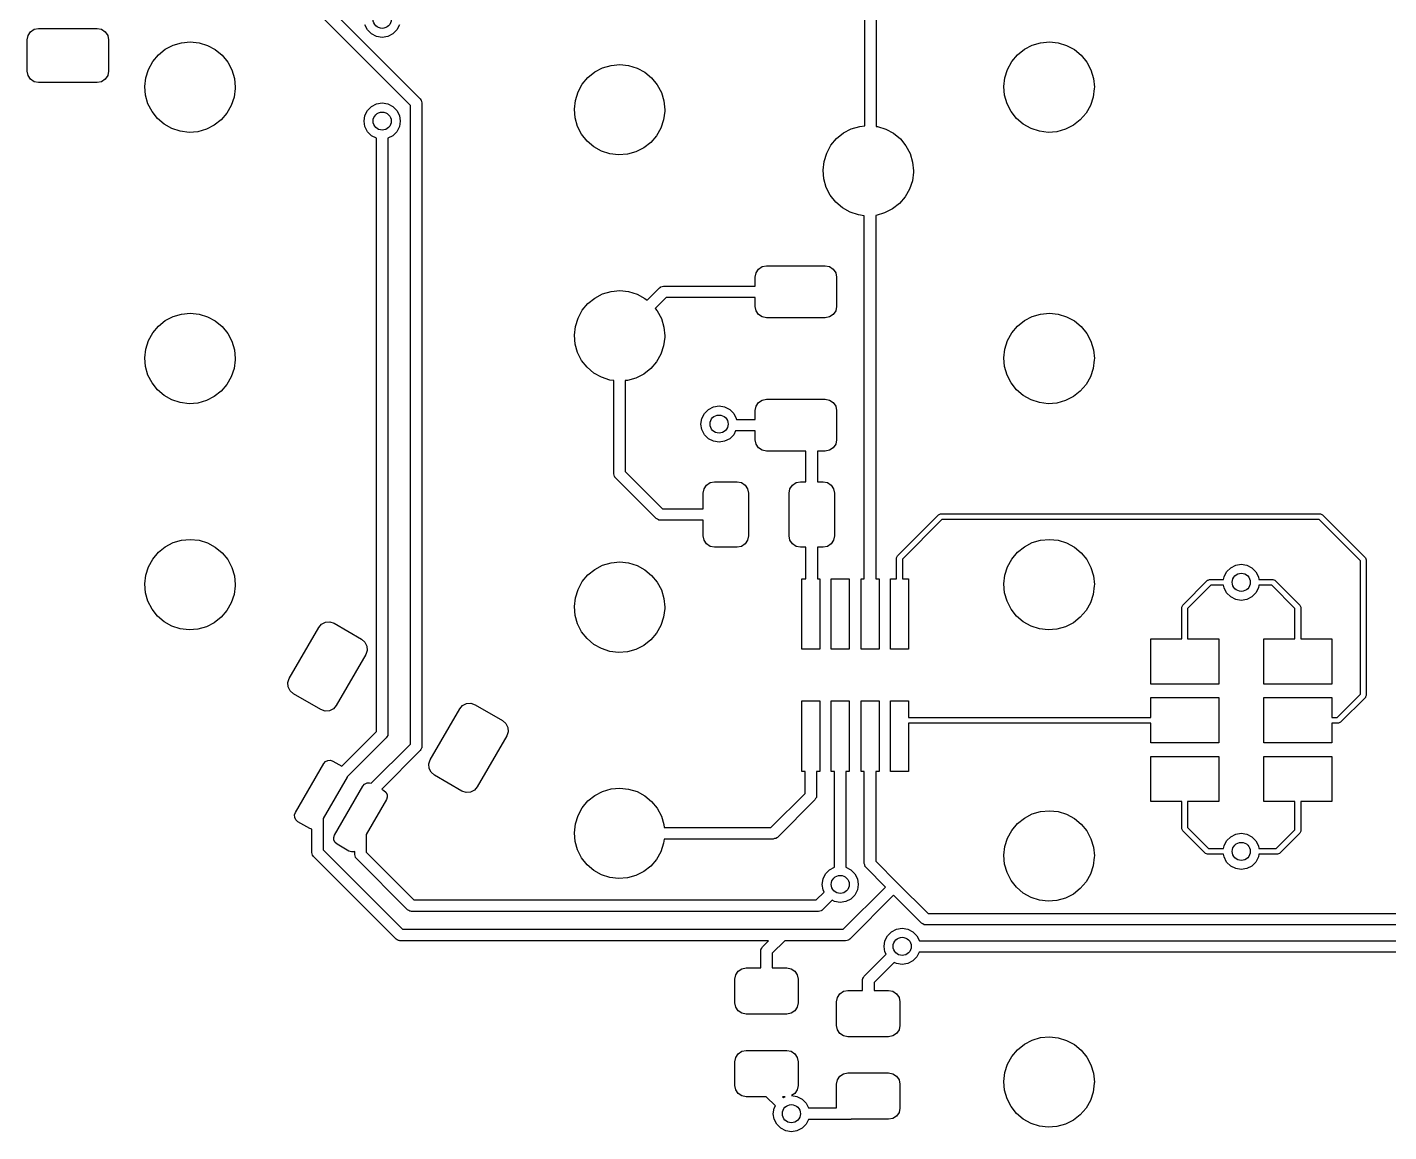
# Model space of a CAD drawing. Extents: x 4.53 to 6.58, y -4.04 to -1.97.
# Drawn here: x 4.622 to 5.808, y -4.039 to -3.078 of the extents above; entities that cross this region are included whole.
import ezdxf

# ---------------------------------------------------------------- set-up
doc = ezdxf.new("R2010")
doc.units = 0
doc.header["$MEASUREMENT"] = 0
doc.layers.add('BLACK', color=7, linetype='CONTINUOUS')

msp = doc.modelspace()

# ---------------------------------------------------------------- linework, layer by layer
at = {"layer": 'BLACK', "linetype": 'CONTINUOUS'}
for p, q in [((5.3513, -3.16369), (5.3513, -2.98327)), ((5.3613, -2.98327), (5.3613, -3.16409)), ((4.88206, -3.05806), (4.96417, -3.14017)), ((4.95563, -3.14577), (4.87499, -3.06513)), ((4.6228, -3.08482), (4.62493, -3.08162)), ((4.62493, -3.08162), (4.62812, -3.07949)), ((4.62812, -3.07949), (4.63189, -3.07874)), ((4.63189, -3.07874), (4.68307, -3.07874)), ((4.68307, -3.07874), (4.68684, -3.07949)), ((4.68684, -3.07949), (4.69003, -3.08162)), ((4.69003, -3.08162), (4.69216, -3.08482)), ((4.91836, -3.08012), (4.91613, -3.07573)), ((4.92185, -3.08361), (4.91836, -3.08012)), ((4.94384, -3.08012), (4.94036, -3.08361)), ((4.94608, -3.07573), (4.94384, -3.08012)), ((4.62205, -3.08858), (4.6228, -3.08482)), ((4.62205, -3.11614), (4.62205, -3.08858)), ((4.69216, -3.08482), (4.69291, -3.08858)), ((4.69291, -3.08858), (4.69291, -3.11614)), ((4.74222, -3.09698), (4.74903, -3.09342)), ((4.74903, -3.09342), (4.7564, -3.09125)), ((4.7564, -3.09125), (4.76405, -3.09055)), ((4.76405, -3.09055), (4.7717, -3.09136)), ((4.7717, -3.09136), (4.77904, -3.09363)), ((4.77904, -3.09363), (4.7858, -3.09728)), ((4.92624, -3.08584), (4.92185, -3.08361)), ((4.9311, -3.08661), (4.92624, -3.08584)), ((4.93597, -3.08584), (4.9311, -3.08661)), ((4.94036, -3.08361), (4.93597, -3.08584)), ((5.49025, -3.09698), (5.49706, -3.09342)), ((5.49706, -3.09342), (5.50443, -3.09125)), ((5.50443, -3.09125), (5.51209, -3.09055)), ((5.51209, -3.09055), (5.51973, -3.09136)), ((5.51973, -3.09136), (5.52707, -3.09363)), ((5.52707, -3.09363), (5.53383, -3.09728)), ((4.73129, -3.10768), (4.73623, -3.10179)), ((4.73623, -3.10179), (4.74222, -3.09698)), ((4.7858, -3.09728), (4.79172, -3.10218)), ((4.79172, -3.10218), (4.79657, -3.10813)), ((5.47933, -3.10768), (5.48427, -3.10179)), ((5.48427, -3.10179), (5.49025, -3.09698)), ((5.53383, -3.09728), (5.53975, -3.10218)), ((5.53975, -3.10218), (5.5446, -3.10813)), ((4.6228, -3.11991), (4.62205, -3.11614)), ((4.69291, -3.11614), (4.69216, -3.11991)), ((4.72527, -3.12174), (4.72759, -3.11441)), ((4.72759, -3.11441), (4.73129, -3.10768)), ((4.79657, -3.10813), (4.80018, -3.11492)), ((4.80018, -3.11492), (4.8024, -3.12227)), ((5.11025, -3.12148), (5.11624, -3.11666)), ((5.11624, -3.11666), (5.12305, -3.1131)), ((5.12305, -3.1131), (5.13042, -3.11093)), ((5.13042, -3.11093), (5.13807, -3.11024)), ((5.13807, -3.11024), (5.14571, -3.11104)), ((5.14571, -3.11104), (5.15305, -3.11331)), ((5.15305, -3.11331), (5.15981, -3.11697)), ((5.15981, -3.11697), (5.16573, -3.12186)), ((5.4733, -3.12174), (5.47562, -3.11441)), ((5.47562, -3.11441), (5.47933, -3.10768)), ((5.5446, -3.10813), (5.54821, -3.11492)), ((5.54821, -3.11492), (5.55043, -3.12227)), ((4.62493, -3.1231), (4.6228, -3.11991)), ((4.62812, -3.12524), (4.62493, -3.1231)), ((4.63189, -3.12598), (4.62812, -3.12524)), ((4.68307, -3.12598), (4.63189, -3.12598)), ((4.68684, -3.12524), (4.68307, -3.12598)), ((4.69003, -3.1231), (4.68684, -3.12524)), ((4.69216, -3.11991), (4.69003, -3.1231)), ((4.72441, -3.12937), (4.72527, -3.12174)), ((4.72506, -3.13703), (4.72441, -3.12937)), ((4.8024, -3.12227), (4.80315, -3.12992)), ((5.10161, -3.1341), (5.10531, -3.12736)), ((5.10531, -3.12736), (5.11025, -3.12148)), ((5.16573, -3.12186), (5.17059, -3.12782)), ((5.17059, -3.12782), (5.17419, -3.1346)), ((5.47244, -3.12937), (5.4733, -3.12174)), ((5.47309, -3.13703), (5.47244, -3.12937)), ((5.55043, -3.12227), (5.55118, -3.12992)), ((4.72717, -3.14441), (4.72506, -3.13703)), ((4.80217, -3.13864), (4.79975, -3.14593)), ((4.80313, -3.13102), (4.80217, -3.13864)), ((4.80315, -3.12992), (4.80313, -3.13102)), ((4.96417, -3.14017), (4.9647, -3.14088)), ((4.9647, -3.14088), (4.96484, -3.141)), ((4.96484, -3.141), (4.96487, -3.14111)), ((4.96487, -3.14111), (4.96502, -3.14132)), ((4.96502, -3.14132), (4.96528, -3.14252)), ((5.09843, -3.14906), (5.09929, -3.14142)), ((5.09929, -3.14142), (5.10161, -3.1341)), ((5.17419, -3.1346), (5.17642, -3.14196)), ((5.47521, -3.14441), (5.47309, -3.13703)), ((5.5502, -3.13864), (5.54778, -3.14593)), ((5.55117, -3.13102), (5.5502, -3.13864)), ((5.55118, -3.12992), (5.55117, -3.13102)), ((4.73069, -3.15125), (4.72717, -3.14441)), ((4.73546, -3.15727), (4.73069, -3.15125)), ((4.79595, -3.15262), (4.79093, -3.15843)), ((4.79975, -3.14593), (4.79595, -3.15262)), ((4.91613, -3.15458), (4.91836, -3.15019)), ((4.91836, -3.15019), (4.92185, -3.14671)), ((4.92185, -3.14671), (4.92624, -3.14447)), ((4.92624, -3.14447), (4.9311, -3.1437)), ((4.9311, -3.1437), (4.93597, -3.14447)), ((4.93597, -3.14447), (4.94036, -3.14671)), ((4.94036, -3.14671), (4.94384, -3.15019)), ((4.94384, -3.15019), (4.94608, -3.15458)), ((4.95563, -3.70194), (4.95563, -3.14577)), ((4.96528, -3.14252), (4.96563, -3.1437)), ((4.96563, -3.1437), (4.96563, -3.70401)), ((5.09907, -3.15671), (5.09843, -3.14906)), ((5.17715, -3.15071), (5.17619, -3.15833)), ((5.17642, -3.14196), (5.17717, -3.14961)), ((5.17717, -3.14961), (5.17715, -3.15071)), ((5.47872, -3.15125), (5.47521, -3.14441)), ((5.48349, -3.15727), (5.47872, -3.15125)), ((5.54398, -3.15262), (5.53896, -3.15843)), ((5.54778, -3.14593), (5.54398, -3.15262)), ((4.74131, -3.16225), (4.73546, -3.15727)), ((4.74802, -3.166), (4.74131, -3.16225)), ((4.78488, -3.16316), (4.77802, -3.16663)), ((4.79093, -3.15843), (4.78488, -3.16316)), ((4.91535, -3.15945), (4.91613, -3.15458)), ((4.91613, -3.16432), (4.91535, -3.15945)), ((4.91836, -3.16871), (4.91613, -3.16432)), ((4.94608, -3.16432), (4.94384, -3.16871)), ((4.94608, -3.15458), (4.94685, -3.15945)), ((4.94685, -3.15945), (4.94608, -3.16432)), ((5.10119, -3.1641), (5.09907, -3.15671)), ((5.1047, -3.17093), (5.10119, -3.1641)), ((5.17619, -3.15833), (5.17376, -3.16562)), ((5.33958, -3.16625), (5.34695, -3.16408)), ((5.34695, -3.16408), (5.3513, -3.16369)), ((5.3613, -3.16409), (5.36225, -3.16419)), ((5.36225, -3.16419), (5.36959, -3.16646)), ((5.48934, -3.16225), (5.48349, -3.15727)), ((5.49605, -3.166), (5.48934, -3.16225)), ((5.53291, -3.16316), (5.52605, -3.16663)), ((5.53896, -3.15843), (5.53291, -3.16316)), ((4.75533, -3.16837), (4.74802, -3.166)), ((4.76296, -3.16928), (4.75533, -3.16837)), ((4.77062, -3.16869), (4.76296, -3.16928)), ((4.77802, -3.16663), (4.77062, -3.16869)), ((4.92185, -3.17219), (4.91836, -3.16871)), ((4.9261, -3.17436), (4.92185, -3.17219)), ((4.9261, -3.69092), (4.9261, -3.17436)), ((4.94036, -3.17219), (4.9361, -3.17436)), ((4.9361, -3.17436), (4.9361, -3.69299)), ((4.94384, -3.16871), (4.94036, -3.17219)), ((5.10947, -3.17696), (5.1047, -3.17093)), ((5.11533, -3.18193), (5.10947, -3.17696)), ((5.16997, -3.1723), (5.16495, -3.17812)), ((5.17376, -3.16562), (5.16997, -3.1723)), ((5.32185, -3.18051), (5.32678, -3.17463)), ((5.32678, -3.17463), (5.33277, -3.16981)), ((5.33277, -3.16981), (5.33958, -3.16625)), ((5.36959, -3.16646), (5.37635, -3.17012)), ((5.37635, -3.17012), (5.38227, -3.17501)), ((5.38227, -3.17501), (5.38712, -3.18097)), ((5.50336, -3.16837), (5.49605, -3.166)), ((5.51099, -3.16928), (5.50336, -3.16837)), ((5.51865, -3.16869), (5.51099, -3.16928)), ((5.52605, -3.16663), (5.51865, -3.16869)), ((5.12203, -3.18568), (5.11533, -3.18193)), ((5.12934, -3.18806), (5.12203, -3.18568)), ((5.13697, -3.18897), (5.12934, -3.18806)), ((5.14463, -3.18838), (5.13697, -3.18897)), ((5.15203, -3.18631), (5.14463, -3.18838)), ((5.15889, -3.18285), (5.15203, -3.18631)), ((5.16495, -3.17812), (5.15889, -3.18285)), ((5.31582, -3.19457), (5.31814, -3.18725)), ((5.31814, -3.18725), (5.32185, -3.18051)), ((5.38712, -3.18097), (5.39073, -3.18775)), ((5.39073, -3.18775), (5.39295, -3.19511)), ((5.31496, -3.20221), (5.31582, -3.19457)), ((5.39295, -3.19511), (5.3937, -3.20276)), ((5.31561, -3.20986), (5.31496, -3.20221)), ((5.31773, -3.21725), (5.31561, -3.20986)), ((5.39272, -3.21148), (5.3903, -3.21877)), ((5.39369, -3.20386), (5.39272, -3.21148)), ((5.3937, -3.20276), (5.39369, -3.20386)), ((5.32124, -3.22408), (5.31773, -3.21725)), ((5.32601, -3.2301), (5.32124, -3.22408)), ((5.3903, -3.21877), (5.3865, -3.22545)), ((5.33186, -3.23508), (5.32601, -3.2301)), ((5.33857, -3.23883), (5.33186, -3.23508)), ((5.37543, -3.236), (5.36857, -3.23946)), ((5.38148, -3.23127), (5.37543, -3.236)), ((5.3865, -3.22545), (5.38148, -3.23127)), ((5.34588, -3.24121), (5.33857, -3.23883)), ((5.35091, -3.24181), (5.34588, -3.24121)), ((5.35091, -3.55787), (5.35091, -3.24181)), ((5.36117, -3.24153), (5.36091, -3.24155)), ((5.36091, -3.24155), (5.36091, -3.55787)), ((5.36857, -3.23946), (5.36117, -3.24153)), ((5.25591, -3.29528), (5.25665, -3.29151)), ((5.25591, -3.30307), (5.25591, -3.29528)), ((5.25665, -3.29151), (5.25879, -3.28832)), ((5.25879, -3.28832), (5.26198, -3.28618)), ((5.26198, -3.28618), (5.26575, -3.28543)), ((5.26575, -3.28543), (5.31693, -3.28543)), ((5.31693, -3.28543), (5.3207, -3.28618)), ((5.3207, -3.28618), (5.32389, -3.28832)), ((5.32389, -3.28832), (5.32602, -3.29151)), ((5.32602, -3.29151), (5.32677, -3.29528)), ((5.32677, -3.29528), (5.32677, -3.32087)), ((5.13042, -3.30778), (5.13807, -3.30709)), ((5.13807, -3.30709), (5.14571, -3.30789)), ((5.16176, -3.31543), (5.17265, -3.30454)), ((5.17265, -3.30454), (5.17336, -3.304)), ((5.17336, -3.304), (5.17348, -3.30386)), ((5.17348, -3.30386), (5.17359, -3.30383)), ((5.17359, -3.30383), (5.1738, -3.30368)), ((5.1738, -3.30368), (5.175, -3.30342)), ((5.175, -3.30342), (5.17618, -3.30307)), ((5.17618, -3.30307), (5.25591, -3.30307)), ((5.10531, -3.32421), (5.11025, -3.31833)), ((5.11025, -3.31833), (5.11624, -3.31351)), ((5.11624, -3.31351), (5.12305, -3.30995)), ((5.12305, -3.30995), (5.13042, -3.30778)), ((5.14571, -3.30789), (5.15305, -3.31016)), ((5.15305, -3.31016), (5.15981, -3.31382)), ((5.15981, -3.31382), (5.16176, -3.31543)), ((5.17825, -3.31307), (5.16882, -3.3225)), ((5.25591, -3.31307), (5.17825, -3.31307)), ((5.25591, -3.32087), (5.25591, -3.31307)), ((4.74222, -3.3332), (4.74903, -3.32964)), ((4.74903, -3.32964), (4.7564, -3.32747)), ((4.7564, -3.32747), (4.76405, -3.32677)), ((4.76405, -3.32677), (4.7717, -3.32758)), ((4.7717, -3.32758), (4.77904, -3.32985)), ((4.77904, -3.32985), (4.7858, -3.3335)), ((5.09929, -3.33827), (5.10161, -3.33095)), ((5.10161, -3.33095), (5.10531, -3.32421)), ((5.16882, -3.3225), (5.17059, -3.32467)), ((5.17059, -3.32467), (5.17419, -3.33145)), ((5.25665, -3.32463), (5.25591, -3.32087)), ((5.25879, -3.32783), (5.25665, -3.32463)), ((5.26198, -3.32996), (5.25879, -3.32783)), ((5.26575, -3.33071), (5.26198, -3.32996)), ((5.31693, -3.33071), (5.26575, -3.33071)), ((5.3207, -3.32996), (5.31693, -3.33071)), ((5.32389, -3.32783), (5.3207, -3.32996)), ((5.32602, -3.32463), (5.32389, -3.32783)), ((5.32677, -3.32087), (5.32602, -3.32463)), ((5.49025, -3.3332), (5.49706, -3.32964)), ((5.49706, -3.32964), (5.50443, -3.32747)), ((5.50443, -3.32747), (5.51209, -3.32677)), ((5.51209, -3.32677), (5.51973, -3.32758)), ((5.51973, -3.32758), (5.52707, -3.32985)), ((5.52707, -3.32985), (5.53383, -3.3335)), ((4.73129, -3.3439), (4.73623, -3.33801)), ((4.73623, -3.33801), (4.74222, -3.3332)), ((4.7858, -3.3335), (4.79172, -3.3384)), ((4.79172, -3.3384), (4.79657, -3.34435)), ((5.09843, -3.34591), (5.09929, -3.33827)), ((5.17419, -3.33145), (5.17642, -3.33881)), ((5.17642, -3.33881), (5.17717, -3.34646)), ((5.47933, -3.3439), (5.48427, -3.33801)), ((5.48427, -3.33801), (5.49025, -3.3332)), ((5.53383, -3.3335), (5.53975, -3.3384)), ((5.53975, -3.3384), (5.5446, -3.34435)), ((4.72527, -3.35796), (4.72759, -3.35063)), ((4.72759, -3.35063), (4.73129, -3.3439)), ((4.79657, -3.34435), (4.80018, -3.35114)), ((4.80018, -3.35114), (4.8024, -3.35849)), ((5.09907, -3.35356), (5.09843, -3.34591)), ((5.10119, -3.36095), (5.09907, -3.35356)), ((5.17715, -3.34756), (5.17619, -3.35518)), ((5.17717, -3.34646), (5.17715, -3.34756)), ((5.4733, -3.35796), (5.47562, -3.35063)), ((5.47562, -3.35063), (5.47933, -3.3439)), ((5.5446, -3.34435), (5.54821, -3.35114)), ((5.54821, -3.35114), (5.55043, -3.35849)), ((4.72441, -3.36559), (4.72527, -3.35796)), ((4.72506, -3.37325), (4.72441, -3.36559)), ((4.8024, -3.35849), (4.80315, -3.36614)), ((4.80315, -3.36614), (4.80313, -3.36724)), ((5.1047, -3.36778), (5.10119, -3.36095)), ((5.17376, -3.36247), (5.16997, -3.36915)), ((5.17619, -3.35518), (5.17376, -3.36247)), ((5.47244, -3.36559), (5.4733, -3.35796)), ((5.47309, -3.37325), (5.47244, -3.36559)), ((5.55043, -3.35849), (5.55118, -3.36614)), ((5.55118, -3.36614), (5.55117, -3.36724)), ((4.72717, -3.38063), (4.72506, -3.37325)), ((4.80217, -3.37486), (4.79975, -3.38216)), ((4.80313, -3.36724), (4.80217, -3.37486)), ((5.10947, -3.37381), (5.1047, -3.36778)), ((5.11533, -3.37879), (5.10947, -3.37381)), ((5.16495, -3.37497), (5.15889, -3.3797)), ((5.16997, -3.36915), (5.16495, -3.37497)), ((5.47521, -3.38063), (5.47309, -3.37325)), ((5.5502, -3.37486), (5.54778, -3.38216)), ((5.55117, -3.36724), (5.5502, -3.37486)), ((4.73069, -3.38747), (4.72717, -3.38063)), ((4.73546, -3.39349), (4.73069, -3.38747)), ((4.79595, -3.38884), (4.79093, -3.39465)), ((4.79975, -3.38216), (4.79595, -3.38884)), ((5.12203, -3.38253), (5.11533, -3.37879)), ((5.12934, -3.38491), (5.12203, -3.38253)), ((5.1328, -3.38532), (5.12934, -3.38491)), ((5.1328, -3.46654), (5.1328, -3.38532)), ((5.14463, -3.38523), (5.1428, -3.38537)), ((5.1428, -3.38537), (5.1428, -3.46446)), ((5.15203, -3.38316), (5.14463, -3.38523)), ((5.15889, -3.3797), (5.15203, -3.38316)), ((5.47872, -3.38747), (5.47521, -3.38063)), ((5.48349, -3.39349), (5.47872, -3.38747)), ((5.54398, -3.38884), (5.53896, -3.39465)), ((5.54778, -3.38216), (5.54398, -3.38884)), ((4.74131, -3.39847), (4.73546, -3.39349)), ((4.74802, -3.40222), (4.74131, -3.39847)), ((4.75533, -3.40459), (4.74802, -3.40222)), ((4.78488, -3.39938), (4.77802, -3.40285)), ((4.79093, -3.39465), (4.78488, -3.39938)), ((5.25879, -3.40446), (5.26198, -3.40232)), ((5.26198, -3.40232), (5.26575, -3.40157)), ((5.26575, -3.40157), (5.31693, -3.40157)), ((5.31693, -3.40157), (5.3207, -3.40232)), ((5.3207, -3.40232), (5.32389, -3.40446)), ((5.48934, -3.39847), (5.48349, -3.39349)), ((5.49605, -3.40222), (5.48934, -3.39847)), ((5.50336, -3.40459), (5.49605, -3.40222)), ((5.53291, -3.39938), (5.52605, -3.40285)), ((5.53896, -3.39465), (5.53291, -3.39938)), ((4.76296, -3.4055), (4.75533, -3.40459)), ((4.77062, -3.40491), (4.76296, -3.4055)), ((4.77802, -3.40285), (4.77062, -3.40491)), ((5.20943, -3.41836), (5.21167, -3.41397)), ((5.21167, -3.41397), (5.21515, -3.41049)), ((5.21515, -3.41049), (5.21954, -3.40825)), ((5.21954, -3.40825), (5.22441, -3.40748)), ((5.22441, -3.40748), (5.22928, -3.40825)), ((5.22928, -3.40825), (5.23367, -3.41049)), ((5.23367, -3.41049), (5.23715, -3.41397)), ((5.23715, -3.41397), (5.23939, -3.41836)), ((5.25591, -3.41142), (5.25665, -3.40765)), ((5.25591, -3.41921), (5.25591, -3.41142)), ((5.25665, -3.40765), (5.25879, -3.40446)), ((5.32389, -3.40446), (5.32602, -3.40765)), ((5.32602, -3.40765), (5.32677, -3.41142)), ((5.32677, -3.41142), (5.32677, -3.43701)), ((5.51099, -3.4055), (5.50336, -3.40459)), ((5.51865, -3.40491), (5.51099, -3.4055)), ((5.52605, -3.40285), (5.51865, -3.40491)), ((5.20866, -3.42323), (5.20943, -3.41836)), ((5.20943, -3.42809), (5.20866, -3.42323)), ((5.23939, -3.41836), (5.23952, -3.41921)), ((5.23952, -3.41921), (5.25591, -3.41921)), ((5.21167, -3.43248), (5.20943, -3.42809)), ((5.21515, -3.43597), (5.21167, -3.43248)), ((5.21954, -3.43821), (5.21515, -3.43597)), ((5.23367, -3.43597), (5.22928, -3.43821)), ((5.23715, -3.43248), (5.23367, -3.43597)), ((5.23882, -3.42921), (5.23715, -3.43248)), ((5.25591, -3.42921), (5.23882, -3.42921)), ((5.25591, -3.43701), (5.25591, -3.42921)), ((5.25665, -3.44077), (5.25591, -3.43701)), ((5.32677, -3.43701), (5.32602, -3.44077)), ((5.22441, -3.43898), (5.21954, -3.43821)), ((5.22928, -3.43821), (5.22441, -3.43898)), ((5.25879, -3.44397), (5.25665, -3.44077)), ((5.26198, -3.4461), (5.25879, -3.44397)), ((5.26575, -3.44685), (5.26198, -3.4461)), ((5.30012, -3.44685), (5.26575, -3.44685)), ((5.30012, -3.47343), (5.30012, -3.44685)), ((5.31693, -3.44685), (5.31012, -3.44685)), ((5.31012, -3.44685), (5.31012, -3.47343)), ((5.3207, -3.4461), (5.31693, -3.44685)), ((5.32389, -3.44397), (5.3207, -3.4461)), ((5.32602, -3.44077), (5.32389, -3.44397)), ((5.13314, -3.46772), (5.1328, -3.46654)), ((5.1334, -3.46892), (5.13314, -3.46772)), ((5.13356, -3.46913), (5.1334, -3.46892)), ((5.13359, -3.46924), (5.13356, -3.46913)), ((5.13373, -3.46936), (5.13359, -3.46924)), ((5.13426, -3.47007), (5.13373, -3.46936)), ((5.16969, -3.5055), (5.13426, -3.47007)), ((5.1428, -3.46446), (5.1753, -3.49697)), ((5.21671, -3.47417), (5.22047, -3.47343)), ((5.22047, -3.47343), (5.24016, -3.47343)), ((5.24016, -3.47343), (5.24392, -3.47417)), ((5.29151, -3.47417), (5.29528, -3.47343)), ((5.29528, -3.47343), (5.30012, -3.47343)), ((5.31012, -3.47343), (5.31496, -3.47343)), ((5.31496, -3.47343), (5.31873, -3.47417)), ((5.21063, -3.48327), (5.21138, -3.4795)), ((5.21063, -3.49697), (5.21063, -3.48327)), ((5.21138, -3.4795), (5.21351, -3.47631)), ((5.21351, -3.47631), (5.21671, -3.47417)), ((5.24392, -3.47417), (5.24712, -3.47631)), ((5.24712, -3.47631), (5.24925, -3.4795)), ((5.24925, -3.4795), (5.25, -3.48327)), ((5.25, -3.48327), (5.25, -3.52067)), ((5.28543, -3.48327), (5.28618, -3.4795)), ((5.28543, -3.52067), (5.28543, -3.48327)), ((5.28618, -3.4795), (5.28832, -3.47631)), ((5.28832, -3.47631), (5.29151, -3.47417)), ((5.31873, -3.47417), (5.32192, -3.47631)), ((5.32192, -3.47631), (5.32405, -3.4795)), ((5.32405, -3.4795), (5.3248, -3.48327)), ((5.3248, -3.48327), (5.3248, -3.52067)), ((5.1753, -3.49697), (5.21063, -3.49697)), ((5.17077, -3.50609), (5.16969, -3.5055)), ((5.17181, -3.50676), (5.17077, -3.50609)), ((5.17206, -3.5068), (5.17181, -3.50676)), ((5.17216, -3.50685), (5.17206, -3.5068)), ((5.17235, -3.50684), (5.17216, -3.50685)), ((5.17323, -3.50697), (5.17235, -3.50684)), ((5.21063, -3.50697), (5.17323, -3.50697)), ((5.21063, -3.52067), (5.21063, -3.50697)), ((5.37973, -3.538), (5.41556, -3.50217)), ((5.41836, -3.50644), (5.384, -3.5408)), ((5.41556, -3.50217), (5.41607, -3.50195)), ((5.41607, -3.50195), (5.41732, -3.50144)), ((5.41732, -3.50144), (5.74803, -3.50144)), ((5.747, -3.50644), (5.41836, -3.50644)), ((5.78293, -3.54237), (5.747, -3.50644)), ((5.74803, -3.50144), (5.7498, -3.50217)), ((5.7498, -3.50217), (5.7872, -3.53957)), ((5.21138, -3.52444), (5.21063, -3.52067)), ((5.25, -3.52067), (5.24925, -3.52444)), ((5.28618, -3.52444), (5.28543, -3.52067)), ((5.3248, -3.52067), (5.32405, -3.52444)), ((4.73623, -3.53486), (4.74222, -3.53005)), ((4.74222, -3.53005), (4.74903, -3.52649)), ((4.74903, -3.52649), (4.7564, -3.52432)), ((4.7564, -3.52432), (4.76405, -3.52362)), ((4.76405, -3.52362), (4.7717, -3.52443)), ((4.7717, -3.52443), (4.77904, -3.5267)), ((4.77904, -3.5267), (4.7858, -3.53035)), ((4.7858, -3.53035), (4.79172, -3.53525)), ((5.21351, -3.52763), (5.21138, -3.52444)), ((5.21671, -3.52976), (5.21351, -3.52763)), ((5.22047, -3.53051), (5.21671, -3.52976)), ((5.24016, -3.53051), (5.22047, -3.53051)), ((5.24392, -3.52976), (5.24016, -3.53051)), ((5.24712, -3.52763), (5.24392, -3.52976)), ((5.24925, -3.52444), (5.24712, -3.52763)), ((5.28832, -3.52763), (5.28618, -3.52444)), ((5.29151, -3.52976), (5.28832, -3.52763)), ((5.29528, -3.53051), (5.29151, -3.52976)), ((5.30012, -3.53051), (5.29528, -3.53051)), ((5.30012, -3.55787), (5.30012, -3.53051)), ((5.31496, -3.53051), (5.31012, -3.53051)), ((5.31012, -3.53051), (5.31012, -3.55787)), ((5.31873, -3.52976), (5.31496, -3.53051)), ((5.32192, -3.52763), (5.31873, -3.52976)), ((5.32405, -3.52444), (5.32192, -3.52763)), ((5.48427, -3.53486), (5.49025, -3.53005)), ((5.49025, -3.53005), (5.49706, -3.52649)), ((5.49706, -3.52649), (5.50443, -3.52432)), ((5.50443, -3.52432), (5.51209, -3.52362)), ((5.51209, -3.52362), (5.51973, -3.52443)), ((5.51973, -3.52443), (5.52707, -3.5267)), ((5.52707, -3.5267), (5.53383, -3.53035)), ((5.53383, -3.53035), (5.53975, -3.53525)), ((4.72759, -3.54748), (4.73129, -3.54075)), ((4.73129, -3.54075), (4.73623, -3.53486)), ((4.79172, -3.53525), (4.79657, -3.54121)), ((4.79657, -3.54121), (4.80018, -3.54799)), ((5.12305, -3.54617), (5.13042, -3.544)), ((5.13042, -3.544), (5.13807, -3.54331)), ((5.13807, -3.54331), (5.14571, -3.54411)), ((5.14571, -3.54411), (5.15305, -3.54638)), ((5.379, -3.53976), (5.37973, -3.538)), ((5.379, -3.55787), (5.379, -3.53976)), ((5.384, -3.5408), (5.384, -3.55787)), ((5.47562, -3.54748), (5.47933, -3.54075)), ((5.47933, -3.54075), (5.48427, -3.53486)), ((5.53975, -3.53525), (5.5446, -3.54121)), ((5.5446, -3.54121), (5.54821, -3.54799)), ((5.78293, -3.65841), (5.78293, -3.54237)), ((5.7872, -3.53957), (5.78793, -3.54134)), ((5.78793, -3.54134), (5.78793, -3.65945)), ((4.72441, -3.56244), (4.72527, -3.55481)), ((4.72527, -3.55481), (4.72759, -3.54748)), ((4.80018, -3.54799), (4.8024, -3.55535)), ((4.8024, -3.55535), (4.80315, -3.56299)), ((5.10531, -3.56043), (5.11025, -3.55455)), ((5.11025, -3.55455), (5.11624, -3.54973)), ((5.11624, -3.54973), (5.12305, -3.54617)), ((5.15305, -3.54638), (5.15981, -3.55004)), ((5.15981, -3.55004), (5.16573, -3.55494)), ((5.16573, -3.55494), (5.17059, -3.56089)), ((5.47244, -3.56244), (5.4733, -3.55481)), ((5.4733, -3.55481), (5.47562, -3.54748)), ((5.54821, -3.54799), (5.55043, -3.55535)), ((5.55043, -3.55535), (5.55118, -3.56299)), ((5.66378, -3.55852), (5.66416, -3.55616)), ((5.66416, -3.55616), (5.66639, -3.55177)), ((5.66639, -3.55177), (5.66988, -3.54828)), ((5.66988, -3.54828), (5.67427, -3.54605)), ((5.67427, -3.54605), (5.67913, -3.54528)), ((5.67913, -3.54528), (5.684, -3.54605)), ((5.684, -3.54605), (5.68839, -3.54828)), ((5.68839, -3.54828), (5.69187, -3.55177)), ((5.69187, -3.55177), (5.69411, -3.55616)), ((5.69411, -3.55616), (5.69449, -3.55852)), ((4.72506, -3.5701), (4.72441, -3.56244)), ((4.80313, -3.56409), (4.80217, -3.57171)), ((4.80315, -3.56299), (4.80313, -3.56409)), ((5.09929, -3.57449), (5.10161, -3.56717)), ((5.10161, -3.56717), (5.10531, -3.56043)), ((5.17059, -3.56089), (5.17419, -3.56767)), ((5.17419, -3.56767), (5.17642, -3.57503)), ((5.29646, -3.61929), (5.29646, -3.55787)), ((5.29646, -3.55787), (5.30012, -3.55787)), ((5.31012, -3.55787), (5.3122, -3.55787)), ((5.3122, -3.55787), (5.3122, -3.61929)), ((5.32205, -3.61929), (5.32205, -3.55787)), ((5.32205, -3.55787), (5.3378, -3.55787)), ((5.3378, -3.55787), (5.3378, -3.61929)), ((5.34803, -3.61929), (5.34803, -3.55787)), ((5.34803, -3.55787), (5.35091, -3.55787)), ((5.36091, -3.55787), (5.36378, -3.55787)), ((5.36378, -3.55787), (5.36378, -3.61929)), ((5.37362, -3.61929), (5.37362, -3.55787)), ((5.37362, -3.55787), (5.379, -3.55787)), ((5.384, -3.55787), (5.38937, -3.55787)), ((5.38937, -3.55787), (5.38937, -3.61929)), ((5.47309, -3.5701), (5.47244, -3.56244)), ((5.55117, -3.56409), (5.5502, -3.57171)), ((5.55118, -3.56299), (5.55117, -3.56409)), ((5.62815, -3.58091), (5.64981, -3.55926)), ((5.65261, -3.56352), (5.63242, -3.58371)), ((5.64981, -3.55926), (5.65032, -3.55904)), ((5.65032, -3.55904), (5.65157, -3.55852)), ((5.65157, -3.55852), (5.66378, -3.55852)), ((5.66378, -3.56352), (5.65261, -3.56352)), ((5.66416, -3.56589), (5.66378, -3.56352)), ((5.66639, -3.57028), (5.66416, -3.56589)), ((5.69411, -3.56589), (5.69187, -3.57028)), ((5.69449, -3.56352), (5.69411, -3.56589)), ((5.69449, -3.55852), (5.70669, -3.55852)), ((5.70566, -3.56352), (5.69449, -3.56352)), ((5.72585, -3.58371), (5.70566, -3.56352)), ((5.70669, -3.55852), (5.70846, -3.55926)), ((5.70846, -3.55926), (5.73011, -3.58091)), ((4.72717, -3.57749), (4.72506, -3.5701)), ((4.73069, -3.58432), (4.72717, -3.57749)), ((4.79975, -3.57901), (4.79595, -3.58569)), ((4.80217, -3.57171), (4.79975, -3.57901)), ((5.09843, -3.58213), (5.09929, -3.57449)), ((5.17642, -3.57503), (5.17717, -3.58268)), ((5.47521, -3.57749), (5.47309, -3.5701)), ((5.47872, -3.58432), (5.47521, -3.57749)), ((5.54778, -3.57901), (5.54398, -3.58569)), ((5.5502, -3.57171), (5.54778, -3.57901)), ((5.66988, -3.57376), (5.66639, -3.57028)), ((5.67427, -3.576), (5.66988, -3.57376)), ((5.67913, -3.57677), (5.67427, -3.576)), ((5.684, -3.576), (5.67913, -3.57677)), ((5.68839, -3.57376), (5.684, -3.576)), ((5.69187, -3.57028), (5.68839, -3.57376)), ((4.73546, -3.59034), (4.73069, -3.58432)), ((4.74131, -3.59532), (4.73546, -3.59034)), ((4.79093, -3.5915), (4.78488, -3.59623)), ((4.79595, -3.58569), (4.79093, -3.5915)), ((5.09907, -3.58978), (5.09843, -3.58213)), ((5.10119, -3.59717), (5.09907, -3.58978)), ((5.17619, -3.5914), (5.17376, -3.59869)), ((5.17715, -3.58378), (5.17619, -3.5914)), ((5.17717, -3.58268), (5.17715, -3.58378)), ((5.48349, -3.59034), (5.47872, -3.58432)), ((5.48934, -3.59532), (5.48349, -3.59034)), ((5.53896, -3.5915), (5.53291, -3.59623)), ((5.54398, -3.58569), (5.53896, -3.5915)), ((5.62742, -3.58268), (5.62815, -3.58091)), ((5.62742, -3.61024), (5.62742, -3.58268)), ((5.63242, -3.58371), (5.63242, -3.61024)), ((5.72585, -3.61024), (5.72585, -3.58371)), ((5.73011, -3.58091), (5.73011, -3.58091)), ((5.73011, -3.58091), (5.73085, -3.58268)), ((5.73085, -3.58268), (5.73085, -3.61024)), ((4.74802, -3.59907), (4.74131, -3.59532)), ((4.75533, -3.60144), (4.74802, -3.59907)), ((4.76296, -3.60235), (4.75533, -3.60144)), ((4.77062, -3.60176), (4.76296, -3.60235)), ((4.77802, -3.5997), (4.77062, -3.60176)), ((4.78488, -3.59623), (4.77802, -3.5997)), ((4.85026, -3.64463), (4.87585, -3.60031)), ((4.87585, -3.60031), (4.87838, -3.59742)), ((4.87838, -3.59742), (4.88182, -3.59572)), ((4.88182, -3.59572), (4.88566, -3.59547)), ((4.88566, -3.59547), (4.88929, -3.59671)), ((4.88929, -3.59671), (4.91316, -3.61049)), ((5.1047, -3.604), (5.10119, -3.59717)), ((5.17376, -3.59869), (5.16997, -3.60537)), ((5.49605, -3.59907), (5.48934, -3.59532)), ((5.50336, -3.60144), (5.49605, -3.59907)), ((5.51099, -3.60235), (5.50336, -3.60144)), ((5.51865, -3.60176), (5.51099, -3.60235)), ((5.52605, -3.5997), (5.51865, -3.60176)), ((5.53291, -3.59623), (5.52605, -3.5997)), ((4.91316, -3.61049), (4.91605, -3.61302)), ((4.91605, -3.61302), (4.91775, -3.61646)), ((5.10947, -3.61003), (5.1047, -3.604)), ((5.11533, -3.61501), (5.10947, -3.61003)), ((5.12203, -3.61875), (5.11533, -3.61501)), ((5.16495, -3.61119), (5.15889, -3.61592)), ((5.16997, -3.60537), (5.16495, -3.61119)), ((5.60039, -3.64961), (5.60039, -3.61024)), ((5.60039, -3.61024), (5.62742, -3.61024)), ((5.63242, -3.61024), (5.65945, -3.61024)), ((5.65945, -3.61024), (5.65945, -3.64961)), ((5.69882, -3.64961), (5.69882, -3.61024)), ((5.69882, -3.61024), (5.72585, -3.61024)), ((5.73085, -3.61024), (5.75787, -3.61024)), ((5.75787, -3.61024), (5.75787, -3.64961)), ((4.91676, -3.62393), (4.89117, -3.66826)), ((4.918, -3.62029), (4.91676, -3.62393)), ((4.91775, -3.61646), (4.918, -3.62029)), ((5.12934, -3.62113), (5.12203, -3.61875)), ((5.13697, -3.62204), (5.12934, -3.62113)), ((5.14463, -3.62145), (5.13697, -3.62204)), ((5.15203, -3.61938), (5.14463, -3.62145)), ((5.15889, -3.61592), (5.15203, -3.61938)), ((5.3122, -3.61929), (5.29646, -3.61929)), ((5.3378, -3.61929), (5.32205, -3.61929)), ((5.36378, -3.61929), (5.34803, -3.61929)), ((5.38937, -3.61929), (5.37362, -3.61929)), ((4.84902, -3.64827), (4.85026, -3.64463)), ((4.84927, -3.6521), (4.84902, -3.64827)), ((5.65945, -3.64961), (5.60039, -3.64961)), ((5.75787, -3.64961), (5.69882, -3.64961)), ((4.85097, -3.65555), (4.84927, -3.6521)), ((4.85386, -3.65808), (4.85097, -3.65555)), ((4.87773, -3.67186), (4.85386, -3.65808)), ((5.60039, -3.6786), (5.60039, -3.66142)), ((5.60039, -3.66142), (5.65945, -3.66142)), ((5.65945, -3.66142), (5.65945, -3.70079)), ((5.69882, -3.70079), (5.69882, -3.66142)), ((5.69882, -3.66142), (5.75787, -3.66142)), ((5.75787, -3.66142), (5.75787, -3.6786)), ((5.76274, -3.6786), (5.78293, -3.65841)), ((5.7872, -3.66122), (5.76555, -3.68287)), ((5.78742, -3.6607), (5.7872, -3.66122)), ((5.78793, -3.65945), (5.78742, -3.6607)), ((4.88136, -3.67309), (4.87773, -3.67186)), ((4.8852, -3.67284), (4.88136, -3.67309)), ((4.88864, -3.67114), (4.8852, -3.67284)), ((4.89117, -3.66826), (4.88864, -3.67114)), ((4.973, -3.7155), (4.99859, -3.67118)), ((4.99859, -3.67118), (5.00112, -3.66829)), ((5.00112, -3.66829), (5.00457, -3.66659)), ((5.00457, -3.66659), (5.0084, -3.66634)), ((5.0084, -3.66634), (5.01204, -3.66757)), ((5.01204, -3.66757), (5.0359, -3.68135)), ((5.29646, -3.72559), (5.29646, -3.66417)), ((5.29646, -3.66417), (5.3122, -3.66417)), ((5.3122, -3.66417), (5.3122, -3.72559)), ((5.32205, -3.72559), (5.32205, -3.66417)), ((5.32205, -3.66417), (5.3378, -3.66417)), ((5.3378, -3.66417), (5.3378, -3.72559)), ((5.34803, -3.72559), (5.34803, -3.66417)), ((5.34803, -3.66417), (5.36378, -3.66417)), ((5.36378, -3.66417), (5.36378, -3.72559)), ((5.37362, -3.72559), (5.37362, -3.66417)), ((5.37362, -3.66417), (5.38937, -3.66417)), ((5.38937, -3.66417), (5.38937, -3.6786)), ((5.0359, -3.68135), (5.03879, -3.68388)), ((5.03879, -3.68388), (5.04049, -3.68733)), ((5.38937, -3.6786), (5.60039, -3.6786)), ((5.60039, -3.6836), (5.38937, -3.6836)), ((5.38937, -3.6836), (5.38937, -3.72559)), ((5.60039, -3.70079), (5.60039, -3.6836)), ((5.75787, -3.6786), (5.76274, -3.6786)), ((5.76378, -3.6836), (5.75787, -3.6836)), ((5.75787, -3.6836), (5.75787, -3.70079)), ((5.76555, -3.68287), (5.76378, -3.6836)), ((4.89598, -3.72104), (4.9261, -3.69092)), ((4.93464, -3.69653), (4.90069, -3.73047)), ((4.93523, -3.69545), (4.93464, -3.69653)), ((4.9359, -3.69441), (4.93523, -3.69545)), ((4.93593, -3.69415), (4.9359, -3.69441)), ((4.93599, -3.69406), (4.93593, -3.69415)), ((4.9361, -3.69299), (4.93597, -3.69387)), ((4.93597, -3.69387), (4.93599, -3.69406)), ((5.03951, -3.6948), (5.01392, -3.73912)), ((5.04074, -3.69116), (5.03951, -3.6948)), ((5.04049, -3.68733), (5.04074, -3.69116)), ((4.92157, -3.736), (4.95563, -3.70194)), ((4.96417, -3.70755), (4.93066, -3.74106)), ((4.96476, -3.70647), (4.96417, -3.70755)), ((4.96542, -3.70543), (4.96476, -3.70647)), ((4.96546, -3.70518), (4.96542, -3.70543)), ((4.96552, -3.70508), (4.96546, -3.70518)), ((4.96563, -3.70401), (4.9655, -3.70489)), ((4.9655, -3.70489), (4.96552, -3.70508)), ((5.65945, -3.70079), (5.60039, -3.70079)), ((5.75787, -3.70079), (5.69882, -3.70079)), ((4.8556, -3.76137), (4.8802, -3.71875)), ((4.8802, -3.71875), (4.88172, -3.71702)), ((4.88172, -3.71702), (4.88379, -3.716)), ((4.88379, -3.716), (4.88609, -3.71585)), ((4.88609, -3.71585), (4.88827, -3.71659)), ((4.88827, -3.71659), (4.89598, -3.72104)), ((4.97177, -3.71914), (4.973, -3.7155)), ((4.97202, -3.72297), (4.97177, -3.71914)), ((5.60039, -3.75197), (5.60039, -3.7126)), ((5.60039, -3.7126), (5.65945, -3.7126)), ((5.65945, -3.7126), (5.65945, -3.75197)), ((5.69882, -3.75197), (5.69882, -3.7126)), ((5.69882, -3.7126), (5.75787, -3.7126)), ((5.75787, -3.7126), (5.75787, -3.75197)), ((4.90066, -3.73056), (4.87976, -3.76676)), ((4.90069, -3.73047), (4.90066, -3.73056)), ((4.97372, -3.72641), (4.97202, -3.72297)), ((4.9766, -3.72894), (4.97372, -3.72641)), ((5.00047, -3.74272), (4.9766, -3.72894)), ((5.29933, -3.72559), (5.29646, -3.72559)), ((5.29933, -3.74478), (5.29933, -3.72559)), ((5.3122, -3.72559), (5.30933, -3.72559)), ((5.30933, -3.72559), (5.30933, -3.74685)), ((5.32492, -3.72559), (5.32205, -3.72559)), ((5.32492, -3.80911), (5.32492, -3.72559)), ((5.3378, -3.72559), (5.33492, -3.72559)), ((5.33492, -3.72559), (5.33492, -3.80911)), ((5.35091, -3.72559), (5.34803, -3.72559)), ((5.35091, -3.80591), (5.35091, -3.72559)), ((5.36378, -3.72559), (5.36091, -3.72559)), ((5.36091, -3.72559), (5.36091, -3.80383)), ((5.38937, -3.72559), (5.37362, -3.72559)), ((4.88969, -3.78105), (4.9143, -3.73843)), ((4.9143, -3.73843), (4.91582, -3.7367)), ((4.91582, -3.7367), (4.91789, -3.73568)), ((4.91789, -3.73568), (4.92018, -3.73553)), ((4.92018, -3.73553), (4.92157, -3.736)), ((4.93066, -3.74106), (4.9326, -3.74218)), ((4.9326, -3.74218), (4.93433, -3.7437)), ((4.93433, -3.7437), (4.93535, -3.74576)), ((4.93535, -3.74576), (4.9355, -3.74806)), ((5.00411, -3.74396), (5.00047, -3.74272)), ((5.00794, -3.74371), (5.00411, -3.74396)), ((5.01138, -3.74201), (5.00794, -3.74371)), ((5.01392, -3.73912), (5.01138, -3.74201)), ((5.11624, -3.74658), (5.12305, -3.74302)), ((5.12305, -3.74302), (5.13042, -3.74085)), ((5.13042, -3.74085), (5.13807, -3.74016)), ((5.13807, -3.74016), (5.14571, -3.74096)), ((5.14571, -3.74096), (5.15305, -3.74323)), ((5.15305, -3.74323), (5.15981, -3.74689)), ((5.26958, -3.77453), (5.29933, -3.74478)), ((4.93476, -3.75024), (4.91722, -3.78061)), ((4.9355, -3.74806), (4.93476, -3.75024)), ((5.10161, -3.76402), (5.10531, -3.75728)), ((5.10531, -3.75728), (5.11025, -3.7514)), ((5.11025, -3.7514), (5.11624, -3.74658)), ((5.15981, -3.74689), (5.16573, -3.75179)), ((5.16573, -3.75179), (5.17059, -3.75774)), ((5.17059, -3.75774), (5.17419, -3.76452)), ((5.30787, -3.75039), (5.27519, -3.78306)), ((5.30846, -3.74931), (5.30787, -3.75039)), ((5.30912, -3.74827), (5.30846, -3.74931)), ((5.30916, -3.74801), (5.30912, -3.74827)), ((5.30922, -3.74792), (5.30916, -3.74801)), ((5.30933, -3.74685), (5.3092, -3.74773)), ((5.3092, -3.74773), (5.30922, -3.74792)), ((5.62742, -3.75197), (5.60039, -3.75197)), ((5.62742, -3.77559), (5.62742, -3.75197)), ((5.65945, -3.75197), (5.63242, -3.75197)), ((5.63242, -3.75197), (5.63242, -3.77456)), ((5.72585, -3.75197), (5.69882, -3.75197)), ((5.72585, -3.77652), (5.72585, -3.75197)), ((5.75787, -3.75197), (5.73085, -3.75197)), ((5.73085, -3.75197), (5.73085, -3.77756)), ((4.85486, -3.76355), (4.8556, -3.76137)), ((4.85501, -3.76585), (4.85486, -3.76355)), ((4.85603, -3.76792), (4.85501, -3.76585)), ((4.85776, -3.76944), (4.85603, -3.76792)), ((4.86799, -3.77534), (4.85776, -3.76944)), ((4.87976, -3.76676), (4.87976, -3.79406)), ((5.09929, -3.77134), (5.10161, -3.76402)), ((5.17419, -3.76452), (5.17642, -3.77188)), ((5.48427, -3.77108), (5.49025, -3.76627)), ((5.49025, -3.76627), (5.49706, -3.76271)), ((5.49706, -3.76271), (5.50443, -3.76054)), ((5.50443, -3.76054), (5.51209, -3.75984)), ((5.51209, -3.75984), (5.51973, -3.76065)), ((5.51973, -3.76065), (5.52707, -3.76292)), ((5.52707, -3.76292), (5.53383, -3.76657)), ((5.53383, -3.76657), (5.53975, -3.77147)), ((4.86976, -3.77594), (4.86799, -3.77534)), ((4.86976, -3.79613), (4.86976, -3.77594)), ((4.88895, -3.78324), (4.88969, -3.78105)), ((4.91722, -3.78061), (4.91722, -3.79598)), ((5.09843, -3.77898), (5.09929, -3.77134)), ((5.09907, -3.78663), (5.09843, -3.77898)), ((5.17642, -3.77188), (5.17668, -3.77453)), ((5.17668, -3.77453), (5.26958, -3.77453)), ((5.47562, -3.7837), (5.47933, -3.77697)), ((5.47933, -3.77697), (5.48427, -3.77108)), ((5.53975, -3.77147), (5.5446, -3.77743)), ((5.5446, -3.77743), (5.54821, -3.78421)), ((5.62815, -3.77736), (5.62742, -3.77559)), ((5.64784, -3.79704), (5.62815, -3.77736)), ((5.63242, -3.77456), (5.65064, -3.79278)), ((5.66988, -3.78254), (5.67427, -3.7803)), ((5.67427, -3.7803), (5.67913, -3.77953)), ((5.67913, -3.77953), (5.684, -3.7803)), ((5.684, -3.7803), (5.68839, -3.78254)), ((5.70959, -3.79278), (5.72585, -3.77652)), ((5.73011, -3.77933), (5.7124, -3.79704)), ((5.73085, -3.77756), (5.73011, -3.77933)), ((4.8891, -3.78553), (4.88895, -3.78324)), ((4.89012, -3.7876), (4.8891, -3.78553)), ((4.89185, -3.78912), (4.89012, -3.7876)), ((4.90208, -3.79503), (4.89185, -3.78912)), ((5.10119, -3.79402), (5.09907, -3.78663)), ((5.17619, -3.78825), (5.17376, -3.79554)), ((5.17666, -3.78453), (5.17619, -3.78825)), ((5.27165, -3.78453), (5.17666, -3.78453)), ((5.27284, -3.78418), (5.27165, -3.78453)), ((5.27404, -3.78392), (5.27284, -3.78418)), ((5.27425, -3.78377), (5.27404, -3.78392)), ((5.27435, -3.78374), (5.27425, -3.78377)), ((5.27448, -3.7836), (5.27435, -3.78374)), ((5.27519, -3.78306), (5.27448, -3.7836)), ((5.47244, -3.79866), (5.4733, -3.79103)), ((5.4733, -3.79103), (5.47562, -3.7837)), ((5.54821, -3.78421), (5.55043, -3.79157)), ((5.55043, -3.79157), (5.55118, -3.79921)), ((5.65064, -3.79278), (5.66378, -3.79278)), ((5.66378, -3.79278), (5.66416, -3.79041)), ((5.66416, -3.79041), (5.66639, -3.78602)), ((5.66639, -3.78602), (5.66988, -3.78254)), ((5.68839, -3.78254), (5.69187, -3.78602)), ((5.69187, -3.78602), (5.69411, -3.79041)), ((5.69411, -3.79041), (5.69449, -3.79278)), ((5.69449, -3.79278), (5.70959, -3.79278)), ((4.87011, -3.79732), (4.86976, -3.79613)), ((4.87037, -3.79852), (4.87011, -3.79732)), ((4.87052, -3.79873), (4.87037, -3.79852)), ((4.87055, -3.79883), (4.87052, -3.79873)), ((4.87069, -3.79896), (4.87055, -3.79883)), ((4.87122, -3.79967), (4.87069, -3.79896)), ((4.9432, -3.87165), (4.87122, -3.79967)), ((4.87976, -3.79406), (4.94881, -3.86311)), ((4.90427, -3.79577), (4.90208, -3.79503)), ((4.90656, -3.79562), (4.90427, -3.79577)), ((4.90722, -3.79529), (4.90656, -3.79562)), ((4.90722, -3.79805), (4.90722, -3.79529)), ((4.90757, -3.79923), (4.90722, -3.79805)), ((4.90783, -3.80044), (4.90757, -3.79923)), ((4.90799, -3.80064), (4.90783, -3.80044)), ((4.90802, -3.80075), (4.90799, -3.80064)), ((4.90816, -3.80087), (4.90802, -3.80075)), ((4.90869, -3.80159), (4.90816, -3.80087)), ((4.95316, -3.84606), (4.90869, -3.80159)), ((4.91722, -3.79598), (4.95876, -3.83752)), ((5.1047, -3.80085), (5.10119, -3.79402)), ((5.10947, -3.80688), (5.1047, -3.80085)), ((5.16997, -3.80222), (5.16495, -3.80804)), ((5.17376, -3.79554), (5.16997, -3.80222)), ((5.36091, -3.80383), (5.37991, -3.82284)), ((5.47309, -3.80632), (5.47244, -3.79866)), ((5.55117, -3.80031), (5.5502, -3.80793)), ((5.55118, -3.79921), (5.55117, -3.80031)), ((5.64961, -3.79778), (5.64784, -3.79704)), ((5.66378, -3.79778), (5.64961, -3.79778)), ((5.66416, -3.80014), (5.66378, -3.79778)), ((5.66639, -3.80453), (5.66416, -3.80014)), ((5.66988, -3.80802), (5.66639, -3.80453)), ((5.69187, -3.80453), (5.68839, -3.80802)), ((5.69411, -3.80014), (5.69187, -3.80453)), ((5.69449, -3.79778), (5.69411, -3.80014)), ((5.71063, -3.79778), (5.69449, -3.79778)), ((5.7124, -3.79704), (5.71063, -3.79778)), ((5.11533, -3.81186), (5.10947, -3.80688)), ((5.12203, -3.8156), (5.11533, -3.81186)), ((5.12934, -3.81798), (5.12203, -3.8156)), ((5.15203, -3.81623), (5.14463, -3.8183)), ((5.15889, -3.81277), (5.15203, -3.81623)), ((5.16495, -3.80804), (5.15889, -3.81277)), ((5.31494, -3.81915), (5.31718, -3.81476)), ((5.31718, -3.81476), (5.32066, -3.81128)), ((5.32066, -3.81128), (5.32492, -3.80911)), ((5.33492, -3.80911), (5.33918, -3.81128)), ((5.33918, -3.81128), (5.34266, -3.81476)), ((5.34266, -3.81476), (5.3449, -3.81915)), ((5.35125, -3.80709), (5.35091, -3.80591)), ((5.35151, -3.80829), (5.35125, -3.80709)), ((5.35167, -3.8085), (5.35151, -3.80829)), ((5.3517, -3.80861), (5.35167, -3.8085)), ((5.35184, -3.80873), (5.3517, -3.80861)), ((5.35237, -3.80944), (5.35184, -3.80873)), ((5.36931, -3.82638), (5.35237, -3.80944)), ((5.47521, -3.81371), (5.47309, -3.80632)), ((5.47872, -3.82054), (5.47521, -3.81371)), ((5.54778, -3.81523), (5.54398, -3.82191)), ((5.5502, -3.80793), (5.54778, -3.81523)), ((5.67427, -3.81025), (5.66988, -3.80802)), ((5.67913, -3.81102), (5.67427, -3.81025)), ((5.684, -3.81025), (5.67913, -3.81102)), ((5.68839, -3.80802), (5.684, -3.81025)), ((5.13697, -3.81889), (5.12934, -3.81798)), ((5.14463, -3.8183), (5.13697, -3.81889)), ((5.31417, -3.82402), (5.31494, -3.81915)), ((5.31494, -3.82888), (5.31417, -3.82402)), ((5.31584, -3.83064), (5.31494, -3.82888)), ((5.33257, -3.86311), (5.36931, -3.82638)), ((5.3449, -3.82888), (5.34266, -3.83327)), ((5.3449, -3.81915), (5.34567, -3.82402)), ((5.34567, -3.82402), (5.3449, -3.82888)), ((5.37991, -3.82284), (5.4064, -3.84933)), ((5.48349, -3.82656), (5.47872, -3.82054)), ((5.48934, -3.83154), (5.48349, -3.82656)), ((5.53896, -3.82772), (5.53291, -3.83245)), ((5.54398, -3.82191), (5.53896, -3.82772)), ((4.95876, -3.83752), (5.30895, -3.83752)), ((5.30895, -3.83752), (5.31584, -3.83064)), ((5.32278, -3.83783), (5.31456, -3.84606)), ((5.32505, -3.83899), (5.32278, -3.83783)), ((5.32992, -3.83976), (5.32505, -3.83899)), ((5.33479, -3.83899), (5.32992, -3.83976)), ((5.33918, -3.83676), (5.33479, -3.83899)), ((5.37638, -3.83345), (5.33818, -3.87165)), ((5.34266, -3.83327), (5.33918, -3.83676)), ((5.4008, -3.85787), (5.37638, -3.83345)), ((5.49605, -3.83529), (5.48934, -3.83154)), ((5.50336, -3.83766), (5.49605, -3.83529)), ((5.51099, -3.83857), (5.50336, -3.83766)), ((5.51865, -3.83798), (5.51099, -3.83857)), ((5.52605, -3.83592), (5.51865, -3.83798)), ((5.53291, -3.83245), (5.52605, -3.83592)), ((4.95424, -3.84665), (4.95316, -3.84606)), ((4.95527, -3.84731), (4.95424, -3.84665)), ((4.95553, -3.84735), (4.95527, -3.84731)), ((4.95563, -3.8474), (4.95553, -3.84735)), ((4.95581, -3.84739), (4.95563, -3.8474)), ((4.95669, -3.84752), (4.95581, -3.84739)), ((5.31102, -3.84752), (4.95669, -3.84752)), ((5.31221, -3.84717), (5.31102, -3.84752)), ((5.31341, -3.84691), (5.31221, -3.84717)), ((5.31362, -3.84676), (5.31341, -3.84691)), ((5.31372, -3.84673), (5.31362, -3.84676)), ((5.31385, -3.84659), (5.31372, -3.84673)), ((5.31456, -3.84606), (5.31385, -3.84659)), ((5.4064, -3.84933), (6.0373, -3.84933)), ((4.94881, -3.86311), (5.33257, -3.86311)), ((5.3746, -3.86521), (5.37899, -3.86298)), ((5.37899, -3.86298), (5.38386, -3.8622)), ((5.38386, -3.8622), (5.38872, -3.86298)), ((5.38872, -3.86298), (5.39311, -3.86521)), ((5.40188, -3.85846), (5.4008, -3.85787)), ((5.40291, -3.85912), (5.40188, -3.85846)), ((5.40317, -3.85916), (5.40291, -3.85912)), ((5.40327, -3.85922), (5.40317, -3.85916)), ((5.40345, -3.8592), (5.40327, -3.85922)), ((5.40433, -3.85933), (5.40345, -3.8592)), ((6.03937, -3.85933), (5.40433, -3.85933)), ((4.94428, -3.87224), (4.9432, -3.87165)), ((4.94532, -3.8729), (4.94428, -3.87224)), ((4.94557, -3.87294), (4.94532, -3.8729)), ((4.94567, -3.873), (4.94557, -3.87294)), ((4.94586, -3.87298), (4.94567, -3.873)), ((4.94674, -3.87311), (4.94586, -3.87298)), ((5.26746, -3.87311), (4.94674, -3.87311)), ((5.26221, -3.87835), (5.26746, -3.87311)), ((5.2816, -3.87311), (5.27075, -3.88396)), ((5.33465, -3.87311), (5.2816, -3.87311)), ((5.33583, -3.87276), (5.33465, -3.87311)), ((5.33703, -3.8725), (5.33583, -3.87276)), ((5.33724, -3.87235), (5.33703, -3.8725)), ((5.33735, -3.87232), (5.33724, -3.87235)), ((5.33747, -3.87218), (5.33735, -3.87232)), ((5.33818, -3.87165), (5.33747, -3.87218)), ((5.36811, -3.87795), (5.36888, -3.87309)), ((5.36888, -3.87309), (5.37112, -3.8687)), ((5.37112, -3.8687), (5.3746, -3.86521)), ((5.39311, -3.86521), (5.3966, -3.8687)), ((5.3966, -3.8687), (5.39884, -3.87309)), ((5.39884, -3.87309), (5.39884, -3.87309)), ((5.39884, -3.87309), (6.05155, -3.87309)), ((5.26075, -3.88189), (5.26088, -3.88101)), ((5.26075, -3.89665), (5.26075, -3.88189)), ((5.26086, -3.88082), (5.26092, -3.88073)), ((5.26088, -3.88101), (5.26086, -3.88082)), ((5.26092, -3.88073), (5.26095, -3.88047)), ((5.26095, -3.88047), (5.26162, -3.87944)), ((5.26162, -3.87944), (5.26221, -3.87835)), ((5.27075, -3.88396), (5.27075, -3.89665)), ((5.3508, -3.90394), (5.36991, -3.88483)), ((5.36888, -3.88282), (5.36811, -3.87795)), ((5.36991, -3.88483), (5.36888, -3.88282)), ((5.3966, -3.88721), (5.39311, -3.89069)), ((5.3987, -3.88309), (5.3966, -3.88721)), ((6.05362, -3.88309), (5.3987, -3.88309)), ((5.23894, -3.90273), (5.24107, -3.89954)), ((5.24107, -3.89954), (5.24426, -3.8974)), ((5.24426, -3.8974), (5.24803, -3.89665)), ((5.24803, -3.89665), (5.26075, -3.89665)), ((5.27075, -3.89665), (5.28346, -3.89665)), ((5.28346, -3.89665), (5.28723, -3.8974)), ((5.28723, -3.8974), (5.29042, -3.89954)), ((5.29042, -3.89954), (5.29256, -3.90273)), ((5.37698, -3.8919), (5.35933, -3.90955)), ((5.37899, -3.89293), (5.37698, -3.8919)), ((5.38386, -3.8937), (5.37899, -3.89293)), ((5.38872, -3.89293), (5.38386, -3.8937)), ((5.39311, -3.89069), (5.38872, -3.89293)), ((5.23819, -3.9065), (5.23894, -3.90273)), ((5.23819, -3.92717), (5.23819, -3.9065)), ((5.29256, -3.90273), (5.29331, -3.9065)), ((5.29331, -3.9065), (5.29331, -3.92717)), ((5.34933, -3.90748), (5.34946, -3.9066)), ((5.34933, -3.91634), (5.34933, -3.90748)), ((5.34945, -3.90642), (5.3495, -3.90632)), ((5.34946, -3.9066), (5.34945, -3.90642)), ((5.3495, -3.90632), (5.34954, -3.90606)), ((5.34954, -3.90606), (5.3502, -3.90503)), ((5.3502, -3.90503), (5.3508, -3.90394)), ((5.35933, -3.90955), (5.35933, -3.91634)), ((5.32677, -3.92618), (5.32752, -3.92241)), ((5.32752, -3.92241), (5.32965, -3.91922)), ((5.32965, -3.91922), (5.33285, -3.91709)), ((5.33285, -3.91709), (5.33661, -3.91634)), ((5.33661, -3.91634), (5.34933, -3.91634)), ((5.35933, -3.91634), (5.37205, -3.91634)), ((5.37205, -3.91634), (5.37581, -3.91709)), ((5.37581, -3.91709), (5.37901, -3.91922)), ((5.37901, -3.91922), (5.38114, -3.92241)), ((5.38114, -3.92241), (5.38189, -3.92618)), ((5.23894, -3.93093), (5.23819, -3.92717)), ((5.24107, -3.93413), (5.23894, -3.93093)), ((5.24426, -3.93626), (5.24107, -3.93413)), ((5.29042, -3.93413), (5.28723, -3.93626)), ((5.29256, -3.93093), (5.29042, -3.93413)), ((5.29331, -3.92717), (5.29256, -3.93093)), ((5.32677, -3.94685), (5.32677, -3.92618)), ((5.38189, -3.92618), (5.38189, -3.94685)), ((5.24803, -3.93701), (5.24426, -3.93626)), ((5.28346, -3.93701), (5.24803, -3.93701)), ((5.28723, -3.93626), (5.28346, -3.93701)), ((5.32752, -3.95062), (5.32677, -3.94685)), ((5.38189, -3.94685), (5.38114, -3.95062)), ((5.32965, -3.95381), (5.32752, -3.95062)), ((5.33285, -3.95594), (5.32965, -3.95381)), ((5.33661, -3.95669), (5.33285, -3.95594)), ((5.37205, -3.95669), (5.33661, -3.95669)), ((5.37581, -3.95594), (5.37205, -3.95669)), ((5.37901, -3.95381), (5.37581, -3.95594)), ((5.38114, -3.95062), (5.37901, -3.95381)), ((5.49706, -3.95956), (5.50443, -3.95739)), ((5.50443, -3.95739), (5.51209, -3.95669)), ((5.51209, -3.95669), (5.51973, -3.9575)), ((5.51973, -3.9575), (5.52707, -3.95977)), ((5.24107, -3.97139), (5.24426, -3.96925)), ((5.24426, -3.96925), (5.24803, -3.9685)), ((5.24803, -3.9685), (5.28346, -3.9685)), ((5.28346, -3.9685), (5.28723, -3.96925)), ((5.28723, -3.96925), (5.29042, -3.97139)), ((5.47933, -3.97382), (5.48427, -3.96793)), ((5.48427, -3.96793), (5.49025, -3.96312)), ((5.49025, -3.96312), (5.49706, -3.95956)), ((5.52707, -3.95977), (5.53383, -3.96342)), ((5.53383, -3.96342), (5.53975, -3.96832)), ((5.53975, -3.96832), (5.5446, -3.97428)), ((5.23819, -3.97835), (5.23894, -3.97458)), ((5.23819, -3.99902), (5.23819, -3.97835)), ((5.23894, -3.97458), (5.24107, -3.97139)), ((5.29042, -3.97139), (5.29256, -3.97458)), ((5.29256, -3.97458), (5.29331, -3.97835)), ((5.29331, -3.97835), (5.29331, -3.99902)), ((5.4733, -3.98788), (5.47562, -3.98055)), ((5.47562, -3.98055), (5.47933, -3.97382)), ((5.5446, -3.97428), (5.54821, -3.98106)), ((5.54821, -3.98106), (5.55043, -3.98842)), ((5.32677, -3.99803), (5.32752, -3.99426)), ((5.32752, -3.99426), (5.32965, -3.99107)), ((5.32965, -3.99107), (5.33285, -3.98894)), ((5.33285, -3.98894), (5.33661, -3.98819)), ((5.33661, -3.98819), (5.37205, -3.98819)), ((5.37205, -3.98819), (5.37581, -3.98894)), ((5.37581, -3.98894), (5.37901, -3.99107)), ((5.37901, -3.99107), (5.38114, -3.99426)), ((5.38114, -3.99426), (5.38189, -3.99803)), ((5.47244, -3.99551), (5.4733, -3.98788)), ((5.55043, -3.98842), (5.55118, -3.99606)), ((5.23894, -4.00278), (5.23819, -3.99902)), ((5.24107, -4.00598), (5.23894, -4.00278)), ((5.24426, -4.00811), (5.24107, -4.00598)), ((5.29042, -4.00598), (5.28755, -4.0079)), ((5.29256, -4.00278), (5.29042, -4.00598)), ((5.29331, -3.99902), (5.29256, -4.00278)), ((5.32677, -4.01862), (5.32677, -3.99803)), ((5.38189, -3.99803), (5.38189, -4.0187)), ((5.47309, -4.00317), (5.47244, -3.99551)), ((5.47521, -4.01056), (5.47309, -4.00317)), ((5.5502, -4.00479), (5.54778, -4.01208)), ((5.55117, -3.99716), (5.5502, -4.00479)), ((5.55118, -3.99606), (5.55117, -3.99716)), ((5.24803, -4.00886), (5.24426, -4.00811)), ((5.26557, -4.00886), (5.24803, -4.00886)), ((5.27345, -4.01674), (5.26557, -4.00886)), ((5.27165, -4.02362), (5.27242, -4.01876)), ((5.27242, -4.01876), (5.27345, -4.01674)), ((5.27971, -4.00886), (5.28052, -4.00967)), ((5.28212, -4.00886), (5.27971, -4.00886)), ((5.28052, -4.00967), (5.28212, -4.00886)), ((5.28755, -4.0079), (5.29227, -4.00864)), ((5.29227, -4.00864), (5.29666, -4.01088)), ((5.29666, -4.01088), (5.30014, -4.01437)), ((5.30014, -4.01437), (5.30231, -4.01862)), ((5.30231, -4.01862), (5.32677, -4.01862)), ((5.38189, -4.0187), (5.38114, -4.02247)), ((5.47872, -4.01739), (5.47521, -4.01056)), ((5.48349, -4.02341), (5.47872, -4.01739)), ((5.54398, -4.01876), (5.53896, -4.02457)), ((5.54778, -4.01208), (5.54398, -4.01876)), ((5.27242, -4.02849), (5.27165, -4.02362)), ((5.27466, -4.03288), (5.27242, -4.02849)), ((5.30231, -4.02862), (5.30014, -4.03288)), ((5.33907, -4.02862), (5.30231, -4.02862)), ((5.33934, -4.02854), (5.33907, -4.02862)), ((5.37205, -4.02854), (5.33934, -4.02854)), ((5.37581, -4.02779), (5.37205, -4.02854)), ((5.37901, -4.02566), (5.37581, -4.02779)), ((5.38114, -4.02247), (5.37901, -4.02566)), ((5.48934, -4.02839), (5.48349, -4.02341)), ((5.49605, -4.03214), (5.48934, -4.02839)), ((5.53291, -4.0293), (5.52605, -4.03277)), ((5.53896, -4.02457), (5.53291, -4.0293)), ((5.27815, -4.03636), (5.27466, -4.03288)), ((5.28254, -4.0386), (5.27815, -4.03636)), ((5.2874, -4.03937), (5.28254, -4.0386)), ((5.29227, -4.0386), (5.2874, -4.03937)), ((5.29666, -4.03636), (5.29227, -4.0386)), ((5.30014, -4.03288), (5.29666, -4.03636)), ((5.50336, -4.03451), (5.49605, -4.03214)), ((5.51099, -4.03542), (5.50336, -4.03451)), ((5.51865, -4.03483), (5.51099, -4.03542)), ((5.52605, -4.03277), (5.51865, -4.03483))]:
    msp.add_line(p, q, dxfattribs=at)
at = {"layer": 'BLACK'}
for centre in [(4.9311, -3.07087), (4.9311, -3.15945), (5.22441, -3.42323), (5.67913, -3.56102), (5.67913, -3.79528), (5.32992, -3.82402), (5.38386, -3.87795), (5.2874, -4.02362)]:
    msp.add_circle(centre, 0.00787, dxfattribs=at)

doc.saveas('drawing.dxf')
